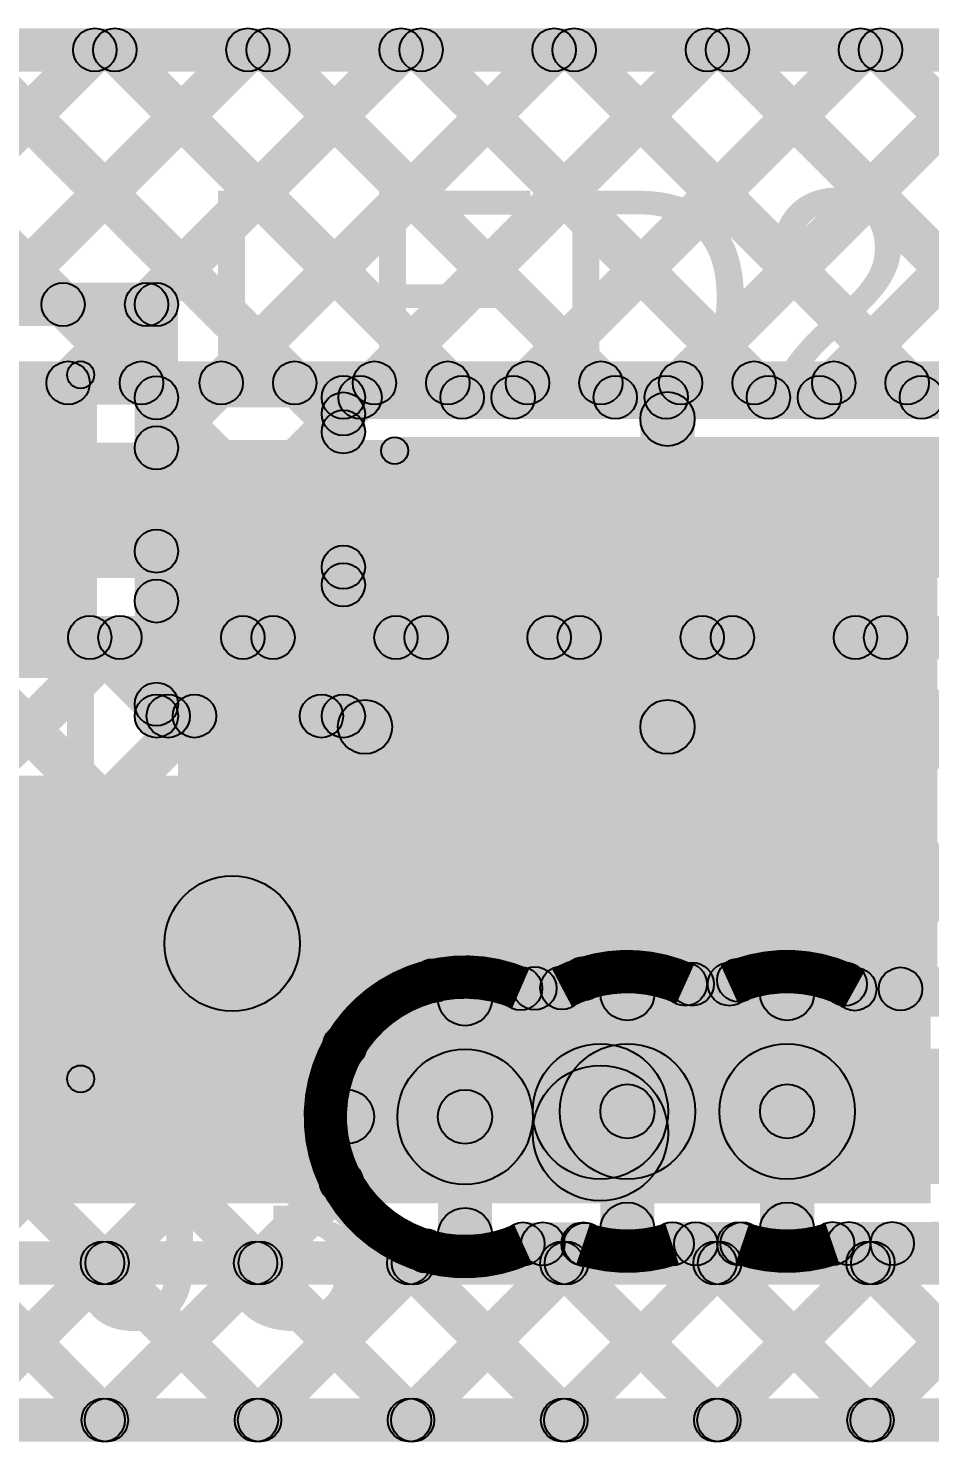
# Model space of a CAD drawing. Header units: millimetres. Extents: x -0.2 to 4.57, y -0.3 to 0.49.
# Drawn here: x 0.1576 to 0.3241, y 0.027 to 0.288 of the extents above; entities that cross this region are included whole.
import ezdxf

# ---------------------------------------------------------------- set-up
doc = ezdxf.new("R2010")
doc.units = ezdxf.units.MM
doc.header["$MEASUREMENT"] = 0
for name, color, linetype in [('BottomLayer', 5, 'Continuous'), ('TopLayer', 1, 'Continuous'), ('TopOverlay', 2, 'Continuous'), ('TopPaste', 8, 'Continuous'), ('TopSolder', 216, 'Continuous'), ('ViaHoleLayer', 16, 'Continuous')]:
    doc.layers.add(name, color=color, linetype=linetype)

# ---------------------------------------------------------------- blocks, each defined once
blk = doc.blocks.new('W_____LED_14')
at = {"layer": 'TopLayer'}
for points in [[(-0.06526, 0.04685), (-0.02195, 0.04685), (-0.02195, -0.04685), (-0.06526, -0.04685)], [(-0.00226, 0.04685), (0.08947, 0.04685), (0.08947, -0.04685), (-0.00226, -0.04685)]]:
    blk.add_hatch(color=1, dxfattribs=at).paths.add_polyline_path(points)
at = {"layer": 'TopOverlay'}
h = blk.add_hatch(color=2, dxfattribs=at)
edge = h.paths.add_edge_path()
edge.add_arc((-0.069, 0.051), 0.0025, 0, 360)
h = blk.add_hatch(color=2, dxfattribs=at)
edge = h.paths.add_edge_path()
edge.add_arc((-0.069, 0.051), 0.0025, 0, 360)
for points in [[(0.094, 0.0535), (0.094, 0.0485), (-0.069, 0.0485), (-0.069, 0.0535)], [(0.134, 0.05301), (0.091, 0.05301), (0.091, -0.05299), (0.134, -0.05299)], [(-0.0715, 0.051), (-0.0665, 0.051), (-0.0665, -0.051), (-0.0715, -0.051)], [(0.094, -0.0485), (0.094, -0.0535), (-0.069, -0.0535), (-0.069, -0.0485)]]:
    blk.add_hatch(color=2, dxfattribs=at).paths.add_polyline_path(points)
h = blk.add_hatch(color=2, dxfattribs=at)
edge = h.paths.add_edge_path()
edge.add_arc((0.094, 0.051), 0.0025, 0, 360)
h = blk.add_hatch(color=2, dxfattribs=at)
edge = h.paths.add_edge_path()
edge.add_arc((-0.069, -0.051), 0.0025, 0, 360)
h = blk.add_hatch(color=2, dxfattribs=at)
edge = h.paths.add_edge_path()
edge.add_arc((-0.069, -0.051), 0.0025, 0, 360)
h = blk.add_hatch(color=2, dxfattribs=at)
edge = h.paths.add_edge_path()
edge.add_arc((0.094, -0.051), 0.0025, 0, 360)
at = {"layer": 'TopPaste'}
for points in [[(-0.06526, 0.04685), (-0.02195, 0.04685), (-0.02195, -0.04685), (-0.06526, -0.04685)], [(-0.00226, 0.04685), (0.08947, 0.04685), (0.08947, -0.04685), (-0.00226, -0.04685)]]:
    blk.add_hatch(color=8, dxfattribs=at).paths.add_polyline_path(points)
at = {"layer": 'TopSolder'}
for points in [[(-0.06926, 0.05085), (-0.01795, 0.05085), (-0.01795, -0.05085), (-0.06926, -0.05085)], [(-0.00626, 0.05085), (0.09347, 0.05085), (0.09347, -0.05085), (-0.00626, -0.05085)]]:
    blk.add_hatch(color=216, dxfattribs=at).paths.add_polyline_path(points)
at = {"layer": 'TopOverlay'}
for centre in [(-0.069, 0.051), (-0.069, 0.051), (0.094, 0.051), (-0.069, -0.051), (-0.069, -0.051), (0.094, -0.051)]:
    blk.add_circle(centre, 0.0025, dxfattribs=at)
blk = doc.blocks.new('SMD_PAD_16')
at = {"layer": 'TopLayer'}
for points in [[(-0.06, 0.03), (-0.02, 0.03), (-0.02, -0.03), (-0.06, -0.03)], [(0.02, 0.03), (0.06, 0.03), (0.06, -0.03), (0.02, -0.03)]]:
    blk.add_hatch(color=1, dxfattribs=at).paths.add_polyline_path(points)
at = {"layer": 'TopOverlay'}
h = blk.add_hatch(color=2, dxfattribs=at)
edge = h.paths.add_edge_path()
edge.add_arc((-0.065, 0.035), 0.0025, 0, 360)
h = blk.add_hatch(color=2, dxfattribs=at)
edge = h.paths.add_edge_path()
edge.add_arc((-0.065, 0.035), 0.0025, 0, 360)
for points in [[(0.065, 0.0375), (0.065, 0.0325), (-0.065, 0.0325), (-0.065, 0.0375)], [(-0.0625, -0.035), (-0.0675, -0.035), (-0.0675, 0.035), (-0.0625, 0.035)], [(0.0675, -0.035), (0.0625, -0.035), (0.0625, 0.035), (0.0675, 0.035)], [(0.065, -0.0325), (0.065, -0.0375), (-0.065, -0.0375), (-0.065, -0.0325)]]:
    blk.add_hatch(color=2, dxfattribs=at).paths.add_polyline_path(points)
h = blk.add_hatch(color=2, dxfattribs=at)
edge = h.paths.add_edge_path()
edge.add_arc((0.065, 0.035), 0.0025, 0, 360)
h = blk.add_hatch(color=2, dxfattribs=at)
edge = h.paths.add_edge_path()
edge.add_arc((0.065, 0.035), 0.0025, 0, 360)
h = blk.add_hatch(color=2, dxfattribs=at)
edge = h.paths.add_edge_path()
edge.add_arc((-0.065, -0.035), 0.0025, 0, 360)
h = blk.add_hatch(color=2, dxfattribs=at)
edge = h.paths.add_edge_path()
edge.add_arc((-0.065, -0.035), 0.0025, 0, 360)
h = blk.add_hatch(color=2, dxfattribs=at)
edge = h.paths.add_edge_path()
edge.add_arc((0.065, -0.035), 0.0025, 0, 360)
h = blk.add_hatch(color=2, dxfattribs=at)
edge = h.paths.add_edge_path()
edge.add_arc((0.065, -0.035), 0.0025, 0, 360)
at = {"layer": 'TopPaste'}
for points in [[(-0.06, 0.03), (-0.02, 0.03), (-0.02, -0.03), (-0.06, -0.03)], [(0.02, 0.03), (0.06, 0.03), (0.06, -0.03), (0.02, -0.03)]]:
    blk.add_hatch(color=8, dxfattribs=at).paths.add_polyline_path(points)
at = {"layer": 'TopSolder'}
for points in [[(-0.064, 0.034), (-0.016, 0.034), (-0.016, -0.034), (-0.064, -0.034)], [(0.016, 0.034), (0.064, 0.034), (0.064, -0.034), (0.016, -0.034)]]:
    blk.add_hatch(color=216, dxfattribs=at).paths.add_polyline_path(points)
at = {"layer": 'TopOverlay'}
for centre in [(-0.065, 0.035), (-0.065, 0.035), (0.065, 0.035), (0.065, 0.035), (-0.065, -0.035), (-0.065, -0.035), (0.065, -0.035), (0.065, -0.035)]:
    blk.add_circle(centre, 0.0025, dxfattribs=at)

msp = doc.modelspace()

# ---------------------------------------------------------------- hatches: boundary and pattern name
at = {"layer": 'BottomLayer'}
for points in [[(0.05826, 0.28), (0.05826, 0.288), (4.48726, 0.288), (4.48726, 0.28)], [(0.11121, 0.21967), (0.10555, 0.22533), (0.16705, 0.28683), (0.17271, 0.28117)], [(0.11418, 0.28117), (0.11984, 0.28683), (0.18134, 0.22533), (0.17568, 0.21967)], [(0.13949, 0.21967), (0.13384, 0.22533), (0.19534, 0.28683), (0.20099, 0.28117)], [(0.14247, 0.28117), (0.14813, 0.28683), (0.20963, 0.22533), (0.20397, 0.21967)], [(0.16778, 0.21967), (0.16212, 0.22533), (0.22362, 0.28683), (0.22928, 0.28117)], [(0.17075, 0.28117), (0.17641, 0.28683), (0.23791, 0.22533), (0.23225, 0.21967)], [(0.19606, 0.21967), (0.1904, 0.22533), (0.2519, 0.28683), (0.25756, 0.28117)], [(0.19904, 0.28117), (0.20469, 0.28683), (0.26619, 0.22533), (0.26054, 0.21967)], [(0.22435, 0.21967), (0.21869, 0.22533), (0.28019, 0.28683), (0.28585, 0.28117)], [(0.22732, 0.28117), (0.23298, 0.28683), (0.29448, 0.22533), (0.28882, 0.21967)], [(0.25263, 0.21967), (0.24697, 0.22533), (0.30847, 0.28683), (0.31413, 0.28117)], [(0.25263, 0.21967), (0.24697, 0.22533), (0.30847, 0.28683), (0.31413, 0.28117)], [(0.25561, 0.28117), (0.26126, 0.28683), (0.32276, 0.22533), (0.31711, 0.21967)], [(0.28091, 0.21967), (0.27526, 0.22533), (0.33676, 0.28683), (0.34241, 0.28117)], [(0.28389, 0.28117), (0.28955, 0.28683), (0.35105, 0.22533), (0.34539, 0.21967)], [(0.3092, 0.21967), (0.30354, 0.22533), (0.36504, 0.28683), (0.3707, 0.28117)], [(0.31217, 0.28117), (0.31783, 0.28683), (0.36654, 0.23812), (0.36088, 0.23246)], [(0.08126, 0.2185), (0.08126, 0.2265), (0.35053, 0.2265), (0.35053, 0.2185)], [(0.08126, 0.1865), (0.08126, 0.2115), (0.36026, 0.2115), (0.36026, 0.1865)], [(0.31131, 0.10865), (0.30566, 0.11431), (0.38703, 0.19568), (0.39269, 0.19002)], [(0.06109, 0.05642), (0.05543, 0.06207), (0.17169, 0.17833), (0.17735, 0.17267)], [(0.06113, 0.02817), (0.05547, 0.03383), (0.19997, 0.17833), (0.20563, 0.17267)], [(0.06113, 0.02817), (0.05547, 0.03383), (0.19997, 0.17833), (0.20563, 0.17267)], [(0.08126, 0.1715), (0.08126, 0.1795), (0.36026, 0.1795), (0.36026, 0.1715)], [(0.08126, 0.17267), (0.08692, 0.17833), (0.23142, 0.03383), (0.22576, 0.02817)], [(0.08941, 0.02817), (0.08376, 0.03383), (0.22826, 0.17833), (0.23391, 0.17267)], [(0.10955, 0.17267), (0.1152, 0.17833), (0.2597, 0.03383), (0.25405, 0.02817)], [(0.1177, 0.02817), (0.11204, 0.03383), (0.25654, 0.17833), (0.2622, 0.17267)], [(0.13783, 0.17267), (0.14349, 0.17833), (0.21887, 0.10295), (0.21321, 0.09729)], [(0.14598, 0.02817), (0.14033, 0.03383), (0.28483, 0.17833), (0.29048, 0.17267)], [(0.16612, 0.17267), (0.17177, 0.17833), (0.23515, 0.11495), (0.2295, 0.10929)], [(0.1944, 0.17267), (0.20006, 0.17833), (0.26304, 0.11535), (0.25738, 0.10969)], [(0.22268, 0.17267), (0.22834, 0.17833), (0.29163, 0.11503), (0.28598, 0.10938)], [(0.25399, 0.10789), (0.24833, 0.11355), (0.31311, 0.17833), (0.31877, 0.17267)], [(0.25097, 0.17267), (0.25663, 0.17833), (0.32153, 0.11342), (0.31587, 0.10777)], [(0.28305, 0.10867), (0.27739, 0.11433), (0.34139, 0.17833), (0.34705, 0.17267)], [(0.27925, 0.17267), (0.28491, 0.17833), (0.34978, 0.11346), (0.34412, 0.1078)], [(0.30754, 0.17267), (0.31319, 0.17833), (0.37803, 0.11349), (0.37237, 0.10784)], [(0.05543, 0.17021), (0.06109, 0.17587), (0.20314, 0.03383), (0.19748, 0.02817)], [(0.05543, 0.14193), (0.06109, 0.14759), (0.17485, 0.03383), (0.16919, 0.02817)], [(0.27894, 0.1075), (0.27894, 0.1155), (0.28709, 0.1155), (0.28709, 0.1075)], [(0.24861, 0.10668), (0.24847, 0.11467), (0.25611, 0.1148), (0.25624, 0.1068)], [(0.31026, 0.10659), (0.31025, 0.11459), (0.41379, 0.11471), (0.4138, 0.10671)], [(0.27326, 0.088), (0.26326, 0.088), (0.26326, 0.10981), (0.27326, 0.10981)], [(0.30276, 0.088), (0.29276, 0.088), (0.29276, 0.10981), (0.30276, 0.10981)], [(0.24326, 0.087), (0.23326, 0.087), (0.23326, 0.10881), (0.24326, 0.10881)], [(0.23847, 0.0745), (0.23805, 0.0995), (0.29755, 0.1005), (0.29797, 0.0755)], [(0.23828, 0.0745), (0.23825, 0.0995), (1.06725, 0.1005), (1.06728, 0.0755)], [(0.26826, 0.0755), (0.26826, 0.1005), (0.29776, 0.1005), (0.29776, 0.0755)], [(0.21645, 0.082), (0.21645, 0.092), (0.23826, 0.092), (0.23826, 0.082)], [(0.24326, 0.06519), (0.23326, 0.06519), (0.23326, 0.087), (0.24326, 0.087)], [(0.27326, 0.06619), (0.26326, 0.06619), (0.26326, 0.088), (0.27326, 0.088)], [(0.30276, 0.06619), (0.29276, 0.06619), (0.29276, 0.088), (0.30276, 0.088)], [(0.17427, 0.02817), (0.16861, 0.03383), (0.21259, 0.07781), (0.21825, 0.07215)], [(0.30613, 0.05958), (0.30612, 0.06758), (1.05661, 0.06849), (1.05662, 0.06049)], [(0.23084, 0.02817), (0.22518, 0.03383), (0.25759, 0.06624), (0.26325, 0.06058)], [(0.24897, 0.05951), (0.24896, 0.06751), (0.26006, 0.06752), (0.26007, 0.05952)], [(0.24981, 0.06069), (0.25547, 0.06634), (0.28799, 0.03383), (0.28233, 0.02817)], [(0.25912, 0.02817), (0.25346, 0.03383), (0.28602, 0.06639), (0.29168, 0.06073)], [(0.27653, 0.05954), (0.27652, 0.06754), (0.28945, 0.06756), (0.28946, 0.05956)], [(0.27806, 0.06072), (0.28372, 0.06638), (0.31627, 0.03383), (0.31062, 0.02817)], [(0.2874, 0.02817), (0.28175, 0.03383), (0.31434, 0.06642), (0.32, 0.06077)], [(0.30631, 0.06076), (0.31197, 0.06641), (0.34456, 0.03383), (0.3389, 0.02817)], [(0.31569, 0.02817), (0.31003, 0.03383), (0.34266, 0.06646), (0.34832, 0.0608)], [(0.20255, 0.02817), (0.19689, 0.03383), (0.22814, 0.06507), (0.23379, 0.05941)], [(0.05826, 0.027), (0.05826, 0.035), (4.48726, 0.035), (4.48726, 0.027)]]:
    msp.add_hatch(color=5, dxfattribs=at).paths.add_polyline_path(points)
h = msp.add_hatch(color=5, dxfattribs=at)
edge = h.paths.add_edge_path()
edge.add_arc((0.16988, 0.284), 0.004, 0, 360)
h = msp.add_hatch(color=5, dxfattribs=at)
edge = h.paths.add_edge_path()
edge.add_arc((0.17358, 0.284), 0.004, 0, 360)
h = msp.add_hatch(color=5, dxfattribs=at)
edge = h.paths.add_edge_path()
edge.add_arc((0.19816, 0.284), 0.004, 0, 360)
h = msp.add_hatch(color=5, dxfattribs=at)
edge = h.paths.add_edge_path()
edge.add_arc((0.20187, 0.284), 0.004, 0, 360)
h = msp.add_hatch(color=5, dxfattribs=at)
edge = h.paths.add_edge_path()
edge.add_arc((0.22645, 0.284), 0.004, 0, 360)
h = msp.add_hatch(color=5, dxfattribs=at)
edge = h.paths.add_edge_path()
edge.add_arc((0.23015, 0.284), 0.004, 0, 360)
h = msp.add_hatch(color=5, dxfattribs=at)
edge = h.paths.add_edge_path()
edge.add_arc((0.25473, 0.284), 0.004, 0, 360)
h = msp.add_hatch(color=5, dxfattribs=at)
edge = h.paths.add_edge_path()
edge.add_arc((0.25843, 0.284), 0.004, 0, 360)
h = msp.add_hatch(color=5, dxfattribs=at)
edge = h.paths.add_edge_path()
edge.add_arc((0.28302, 0.284), 0.004, 0, 360)
h = msp.add_hatch(color=5, dxfattribs=at)
edge = h.paths.add_edge_path()
edge.add_arc((0.28672, 0.284), 0.004, 0, 360)
h = msp.add_hatch(color=5, dxfattribs=at)
edge = h.paths.add_edge_path()
edge.add_arc((0.3113, 0.284), 0.004, 0, 360)
h = msp.add_hatch(color=5, dxfattribs=at)
edge = h.paths.add_edge_path()
edge.add_arc((0.3113, 0.284), 0.004, 0, 360)
h = msp.add_hatch(color=5, dxfattribs=at)
edge = h.paths.add_edge_path()
edge.add_arc((0.315, 0.284), 0.004, 0, 360)
h = msp.add_hatch(color=5, dxfattribs=at)
edge = h.paths.add_edge_path()
edge.add_arc((0.16495, 0.2225), 0.004, 0, 360)
h = msp.add_hatch(color=5, dxfattribs=at)
edge = h.paths.add_edge_path()
edge.add_arc((0.17851, 0.2225), 0.004, 0, 360)
h = msp.add_hatch(color=5, dxfattribs=at)
edge = h.paths.add_edge_path()
edge.add_arc((0.19323, 0.2225), 0.004, 0, 360)
h = msp.add_hatch(color=5, dxfattribs=at)
edge = h.paths.add_edge_path()
edge.add_arc((0.2068, 0.2225), 0.004, 0, 360)
h = msp.add_hatch(color=5, dxfattribs=at)
edge = h.paths.add_edge_path()
edge.add_arc((0.22152, 0.2225), 0.004, 0, 360)
h = msp.add_hatch(color=5, dxfattribs=at)
edge = h.paths.add_edge_path()
edge.add_arc((0.23508, 0.2225), 0.004, 0, 360)
h = msp.add_hatch(color=5, dxfattribs=at)
edge = h.paths.add_edge_path()
edge.add_arc((0.2498, 0.2225), 0.004, 0, 360)
h = msp.add_hatch(color=5, dxfattribs=at)
edge = h.paths.add_edge_path()
edge.add_arc((0.2498, 0.2225), 0.004, 0, 360)
h = msp.add_hatch(color=5, dxfattribs=at)
edge = h.paths.add_edge_path()
edge.add_arc((0.26337, 0.2225), 0.004, 0, 360)
h = msp.add_hatch(color=5, dxfattribs=at)
edge = h.paths.add_edge_path()
edge.add_arc((0.27809, 0.2225), 0.004, 0, 360)
h = msp.add_hatch(color=5, dxfattribs=at)
edge = h.paths.add_edge_path()
edge.add_arc((0.29165, 0.2225), 0.004, 0, 360)
h = msp.add_hatch(color=5, dxfattribs=at)
edge = h.paths.add_edge_path()
edge.add_arc((0.30637, 0.2225), 0.004, 0, 360)
h = msp.add_hatch(color=5, dxfattribs=at)
edge = h.paths.add_edge_path()
edge.add_arc((0.31993, 0.2225), 0.004, 0, 360)
h = msp.add_hatch(color=5, dxfattribs=at)
edge = h.paths.add_edge_path()
edge.add_arc((0.16894, 0.1755), 0.004, 0, 360)
h = msp.add_hatch(color=5, dxfattribs=at)
edge = h.paths.add_edge_path()
edge.add_arc((0.17452, 0.1755), 0.004, 0, 360)
h = msp.add_hatch(color=5, dxfattribs=at)
edge = h.paths.add_edge_path()
edge.add_arc((0.19723, 0.1755), 0.004, 0, 360)
h = msp.add_hatch(color=5, dxfattribs=at)
edge = h.paths.add_edge_path()
edge.add_arc((0.2028, 0.1755), 0.004, 0, 360)
h = msp.add_hatch(color=5, dxfattribs=at)
edge = h.paths.add_edge_path()
edge.add_arc((0.2028, 0.1755), 0.004, 0, 360)
h = msp.add_hatch(color=5, dxfattribs=at)
edge = h.paths.add_edge_path()
edge.add_arc((0.22551, 0.1755), 0.004, 0, 360)
h = msp.add_hatch(color=5, dxfattribs=at)
edge = h.paths.add_edge_path()
edge.add_arc((0.23109, 0.1755), 0.004, 0, 360)
h = msp.add_hatch(color=5, dxfattribs=at)
edge = h.paths.add_edge_path()
edge.add_arc((0.2538, 0.1755), 0.004, 0, 360)
h = msp.add_hatch(color=5, dxfattribs=at)
edge = h.paths.add_edge_path()
edge.add_arc((0.25937, 0.1755), 0.004, 0, 360)
h = msp.add_hatch(color=5, dxfattribs=at)
edge = h.paths.add_edge_path()
edge.add_arc((0.28208, 0.1755), 0.004, 0, 360)
h = msp.add_hatch(color=5, dxfattribs=at)
edge = h.paths.add_edge_path()
edge.add_arc((0.28765, 0.1755), 0.004, 0, 360)
h = msp.add_hatch(color=5, dxfattribs=at)
edge = h.paths.add_edge_path()
edge.add_arc((0.31037, 0.1755), 0.004, 0, 360)
h = msp.add_hatch(color=5, dxfattribs=at)
edge = h.paths.add_edge_path()
edge.add_arc((0.31594, 0.1755), 0.004, 0, 360)
h = msp.add_hatch(color=5, dxfattribs=at)
edge = h.paths.add_edge_path()
edge.add_arc((0.23233, 0.11212), 0.004, 0, 360)
h = msp.add_hatch(color=5, dxfattribs=at)
edge = h.paths.add_edge_path()
edge.add_arc((0.26021, 0.11252), 0.004, 0, 360)
h = msp.add_hatch(color=5, dxfattribs=at)
edge = h.paths.add_edge_path()
edge.add_arc((0.27894, 0.1115), 0.004, 0, 360)
h = msp.add_hatch(color=5, dxfattribs=at)
edge = h.paths.add_edge_path()
edge.add_arc((0.27894, 0.1115), 0.004, 0, 360)
h = msp.add_hatch(color=5, dxfattribs=at)
edge = h.paths.add_edge_path()
edge.add_arc((0.28022, 0.1115), 0.004, 0, 360)
h = msp.add_hatch(color=5, dxfattribs=at)
edge = h.paths.add_edge_path()
edge.add_arc((0.28709, 0.1115), 0.004, 0, 360)
h = msp.add_hatch(color=5, dxfattribs=at)
edge = h.paths.add_edge_path()
edge.add_arc((0.28709, 0.1115), 0.004, 0, 360)
h = msp.add_hatch(color=5, dxfattribs=at)
edge = h.paths.add_edge_path()
edge.add_arc((0.28881, 0.11221), 0.004, 0, 360)
h = msp.add_hatch(color=5, dxfattribs=at)
edge = h.paths.add_edge_path()
edge.add_arc((0.30849, 0.11148), 0.004, 0, 360)
h = msp.add_hatch(color=5, dxfattribs=at)
edge = h.paths.add_edge_path()
edge.add_arc((0.23826, 0.10881), 0.005, 0, 360)
h = msp.add_hatch(color=5, dxfattribs=at)
edge = h.paths.add_edge_path()
edge.add_arc((0.24854, 0.11067), 0.004, 0, 360)
h = msp.add_hatch(color=5, dxfattribs=at)
edge = h.paths.add_edge_path()
edge.add_arc((0.24854, 0.11067), 0.004, 0, 360)
h = msp.add_hatch(color=5, dxfattribs=at)
edge = h.paths.add_edge_path()
edge.add_arc((0.25116, 0.11072), 0.004, 0, 360)
h = msp.add_hatch(color=5, dxfattribs=at)
edge = h.paths.add_edge_path()
edge.add_arc((0.25617, 0.1108), 0.004, 0, 360)
h = msp.add_hatch(color=5, dxfattribs=at)
edge = h.paths.add_edge_path()
edge.add_arc((0.25617, 0.1108), 0.004, 0, 360)
h = msp.add_hatch(color=5, dxfattribs=at)
edge = h.paths.add_edge_path()
edge.add_arc((0.26826, 0.10981), 0.005, 0, 360)
h = msp.add_hatch(color=5, dxfattribs=at)
edge = h.paths.add_edge_path()
edge.add_arc((0.29776, 0.10981), 0.005, 0, 360)
h = msp.add_hatch(color=5, dxfattribs=at)
edge = h.paths.add_edge_path()
edge.add_arc((0.31025, 0.11059), 0.004, 0, 360)
h = msp.add_hatch(color=5, dxfattribs=at)
edge = h.paths.add_edge_path()
edge.add_arc((0.31025, 0.11059), 0.004, 0, 360)
h = msp.add_hatch(color=5, dxfattribs=at)
edge = h.paths.add_edge_path()
edge.add_arc((0.3187, 0.1106), 0.004, 0, 360)
h = msp.add_hatch(color=5, dxfattribs=at)
edge = h.paths.add_edge_path()
edge.add_arc((0.21604, 0.10012), 0.004, 0, 360)
h = msp.add_hatch(color=5, dxfattribs=at)
edge = h.paths.add_edge_path()
edge.add_arc((0.23826, 0.087), 0.0125, 0, 360)
h = msp.add_hatch(color=5, dxfattribs=at)
edge = h.paths.add_edge_path()
edge.add_arc((0.23826, 0.087), 0.0125, 0, 360)
h = msp.add_hatch(color=5, dxfattribs=at)
edge = h.paths.add_edge_path()
edge.add_arc((0.26826, 0.088), 0.0125, 0, 360)
h = msp.add_hatch(color=5, dxfattribs=at)
edge = h.paths.add_edge_path()
edge.add_arc((0.26826, 0.088), 0.01181, 0, 360)
h = msp.add_hatch(color=5, dxfattribs=at)
edge = h.paths.add_edge_path()
edge.add_arc((0.29776, 0.088), 0.0125, 0, 360)
h = msp.add_hatch(color=5, dxfattribs=at)
edge = h.paths.add_edge_path()
edge.add_arc((0.29776, 0.088), 0.0125, 0, 360)
h = msp.add_hatch(color=5, dxfattribs=at)
edge = h.paths.add_edge_path()
edge.add_arc((0.29776, 0.088), 0.01181, 0, 360)
h = msp.add_hatch(color=5, dxfattribs=at)
edge = h.paths.add_edge_path()
edge.add_arc((0.23826, 0.087), 0.01181, 0, 360)
h = msp.add_hatch(color=5, dxfattribs=at)
edge = h.paths.add_edge_path()
edge.add_arc((0.21645, 0.087), 0.005, 0, 360)
h = msp.add_hatch(color=5, dxfattribs=at)
edge = h.paths.add_edge_path()
edge.add_arc((0.23826, 0.087), 0.005, 0, 360)
h = msp.add_hatch(color=5, dxfattribs=at)
edge = h.paths.add_edge_path()
edge.add_arc((0.23826, 0.087), 0.005, 0, 360)
h = msp.add_hatch(color=5, dxfattribs=at)
edge = h.paths.add_edge_path()
edge.add_arc((0.23826, 0.087), 0.005, 0, 360)
h = msp.add_hatch(color=5, dxfattribs=at)
edge = h.paths.add_edge_path()
edge.add_arc((0.26826, 0.088), 0.005, 0, 360)
h = msp.add_hatch(color=5, dxfattribs=at)
edge = h.paths.add_edge_path()
edge.add_arc((0.26826, 0.088), 0.005, 0, 360)
h = msp.add_hatch(color=5, dxfattribs=at)
edge = h.paths.add_edge_path()
edge.add_arc((0.29776, 0.088), 0.005, 0, 360)
h = msp.add_hatch(color=5, dxfattribs=at)
edge = h.paths.add_edge_path()
edge.add_arc((0.29776, 0.088), 0.005, 0, 360)
h = msp.add_hatch(color=5, dxfattribs=at)
edge = h.paths.add_edge_path()
edge.add_arc((0.21542, 0.07498), 0.004, 0, 360)
h = msp.add_hatch(color=5, dxfattribs=at)
edge = h.paths.add_edge_path()
edge.add_arc((0.26826, 0.06619), 0.005, 0, 360)
h = msp.add_hatch(color=5, dxfattribs=at)
edge = h.paths.add_edge_path()
edge.add_arc((0.29776, 0.06619), 0.005, 0, 360)
h = msp.add_hatch(color=5, dxfattribs=at)
edge = h.paths.add_edge_path()
edge.add_arc((0.23826, 0.06519), 0.005, 0, 360)
h = msp.add_hatch(color=5, dxfattribs=at)
edge = h.paths.add_edge_path()
edge.add_arc((0.23097, 0.06224), 0.004, 0, 360)
h = msp.add_hatch(color=5, dxfattribs=at)
edge = h.paths.add_edge_path()
edge.add_arc((0.24897, 0.06351), 0.004, 0, 360)
h = msp.add_hatch(color=5, dxfattribs=at)
edge = h.paths.add_edge_path()
edge.add_arc((0.24897, 0.06351), 0.004, 0, 360)
h = msp.add_hatch(color=5, dxfattribs=at)
edge = h.paths.add_edge_path()
edge.add_arc((0.25264, 0.06352), 0.004, 0, 360)
h = msp.add_hatch(color=5, dxfattribs=at)
edge = h.paths.add_edge_path()
edge.add_arc((0.26006, 0.06352), 0.004, 0, 360)
h = msp.add_hatch(color=5, dxfattribs=at)
edge = h.paths.add_edge_path()
edge.add_arc((0.26006, 0.06352), 0.004, 0, 360)
h = msp.add_hatch(color=5, dxfattribs=at)
edge = h.paths.add_edge_path()
edge.add_arc((0.26042, 0.06341), 0.004, 0, 360)
h = msp.add_hatch(color=5, dxfattribs=at)
edge = h.paths.add_edge_path()
edge.add_arc((0.27652, 0.06354), 0.004, 0, 360)
h = msp.add_hatch(color=5, dxfattribs=at)
edge = h.paths.add_edge_path()
edge.add_arc((0.27652, 0.06354), 0.004, 0, 360)
h = msp.add_hatch(color=5, dxfattribs=at)
edge = h.paths.add_edge_path()
edge.add_arc((0.28089, 0.06355), 0.004, 0, 360)
h = msp.add_hatch(color=5, dxfattribs=at)
edge = h.paths.add_edge_path()
edge.add_arc((0.28885, 0.06356), 0.004, 0, 360)
h = msp.add_hatch(color=5, dxfattribs=at)
edge = h.paths.add_edge_path()
edge.add_arc((0.28946, 0.06356), 0.004, 0, 360)
h = msp.add_hatch(color=5, dxfattribs=at)
edge = h.paths.add_edge_path()
edge.add_arc((0.28946, 0.06356), 0.004, 0, 360)
h = msp.add_hatch(color=5, dxfattribs=at)
edge = h.paths.add_edge_path()
edge.add_arc((0.30613, 0.06358), 0.004, 0, 360)
h = msp.add_hatch(color=5, dxfattribs=at)
edge = h.paths.add_edge_path()
edge.add_arc((0.30613, 0.06358), 0.004, 0, 360)
h = msp.add_hatch(color=5, dxfattribs=at)
edge = h.paths.add_edge_path()
edge.add_arc((0.30914, 0.06358), 0.004, 0, 360)
h = msp.add_hatch(color=5, dxfattribs=at)
edge = h.paths.add_edge_path()
edge.add_arc((0.31717, 0.06359), 0.004, 0, 360)
h = msp.add_hatch(color=5, dxfattribs=at)
edge = h.paths.add_edge_path()
edge.add_arc((0.17144, 0.031), 0.004, 0, 360)
h = msp.add_hatch(color=5, dxfattribs=at)
edge = h.paths.add_edge_path()
edge.add_arc((0.17202, 0.031), 0.004, 0, 360)
h = msp.add_hatch(color=5, dxfattribs=at)
edge = h.paths.add_edge_path()
edge.add_arc((0.19972, 0.031), 0.004, 0, 360)
h = msp.add_hatch(color=5, dxfattribs=at)
edge = h.paths.add_edge_path()
edge.add_arc((0.20031, 0.031), 0.004, 0, 360)
h = msp.add_hatch(color=5, dxfattribs=at)
edge = h.paths.add_edge_path()
edge.add_arc((0.22801, 0.031), 0.004, 0, 360)
h = msp.add_hatch(color=5, dxfattribs=at)
edge = h.paths.add_edge_path()
edge.add_arc((0.22859, 0.031), 0.004, 0, 360)
h = msp.add_hatch(color=5, dxfattribs=at)
edge = h.paths.add_edge_path()
edge.add_arc((0.25629, 0.031), 0.004, 0, 360)
h = msp.add_hatch(color=5, dxfattribs=at)
edge = h.paths.add_edge_path()
edge.add_arc((0.25688, 0.031), 0.004, 0, 360)
h = msp.add_hatch(color=5, dxfattribs=at)
edge = h.paths.add_edge_path()
edge.add_arc((0.28458, 0.031), 0.004, 0, 360)
h = msp.add_hatch(color=5, dxfattribs=at)
edge = h.paths.add_edge_path()
edge.add_arc((0.28516, 0.031), 0.004, 0, 360)
h = msp.add_hatch(color=5, dxfattribs=at)
edge = h.paths.add_edge_path()
edge.add_arc((0.31286, 0.031), 0.004, 0, 360)
h = msp.add_hatch(color=5, dxfattribs=at)
edge = h.paths.add_edge_path()
edge.add_arc((0.31344, 0.031), 0.004, 0, 360)
at = {"layer": 'TopLayer'}
for points in [[(0.05826, 0.28), (0.05826, 0.288), (4.48726, 0.288), (4.48726, 0.28)], [(0.11418, 0.28117), (0.11984, 0.28683), (0.16684, 0.23983), (0.16118, 0.23417)], [(0.12571, 0.23417), (0.12005, 0.23983), (0.16705, 0.28683), (0.17271, 0.28117)], [(0.14247, 0.28117), (0.14813, 0.28683), (0.21862, 0.21633), (0.21297, 0.21067)], [(0.15399, 0.23417), (0.14834, 0.23983), (0.19534, 0.28683), (0.20099, 0.28117)], [(0.17075, 0.28117), (0.17641, 0.28683), (0.24056, 0.22268), (0.2349, 0.21702)], [(0.18228, 0.23417), (0.17662, 0.23983), (0.22362, 0.28683), (0.22928, 0.28117)], [(0.18409, 0.2077), (0.17843, 0.21336), (0.2519, 0.28683), (0.25756, 0.28117)], [(0.19904, 0.28117), (0.20469, 0.28683), (0.26884, 0.22268), (0.26319, 0.21702)], [(0.2217, 0.21702), (0.21604, 0.22268), (0.28019, 0.28683), (0.28585, 0.28117)], [(0.22732, 0.28117), (0.23298, 0.28683), (0.29713, 0.22268), (0.29147, 0.21702)], [(0.24998, 0.21702), (0.24432, 0.22268), (0.30847, 0.28683), (0.31413, 0.28117)], [(0.24998, 0.21702), (0.24432, 0.22268), (0.30847, 0.28683), (0.31413, 0.28117)], [(0.25561, 0.28117), (0.26126, 0.28683), (0.32541, 0.22268), (0.31976, 0.21702)], [(0.27826, 0.21702), (0.27261, 0.22268), (0.33676, 0.28683), (0.34241, 0.28117)], [(0.28389, 0.28117), (0.28955, 0.28683), (0.35655, 0.21983), (0.35089, 0.21417)], [(0.30655, 0.21702), (0.30089, 0.22268), (0.36504, 0.28683), (0.3707, 0.28117)], [(0.31217, 0.28117), (0.31783, 0.28683), (0.38483, 0.21983), (0.37917, 0.21417)], [(0.05826, 0.233), (0.05826, 0.241), (0.18126, 0.241), (0.18126, 0.233)], [(0.18526, 0.161), (0.17726, 0.161), (0.17726, 0.237), (0.18526, 0.237)], [(0.17026, 0.226), (0.06826, 0.226), (0.06826, 0.168), (0.17026, 0.168)], [(0.17843, 0.21692), (0.18409, 0.22258), (0.21862, 0.18805), (0.21297, 0.18239)], [(0.21862, 0.21395), (0.21297, 0.2196), (0.21604, 0.22268), (0.2217, 0.21702)], [(0.21579, 0.21585), (0.21579, 0.22385), (0.33553, 0.22385), (0.33553, 0.21585)], [(0.18409, 0.17942), (0.17843, 0.18507), (0.21297, 0.2196), (0.21862, 0.21395)], [(0.21979, 0.161), (0.21179, 0.161), (0.21179, 0.21985), (0.21979, 0.21985)], [(0.28066, 0.159), (0.27066, 0.159), (0.27066, 0.21585), (0.28066, 0.21585)], [(0.17843, 0.18864), (0.18409, 0.19429), (0.21456, 0.16383), (0.2089, 0.15817)], [(0.19113, 0.15817), (0.18547, 0.16383), (0.21297, 0.19132), (0.21862, 0.18566)], [(0.19113, 0.15817), (0.18547, 0.16383), (0.21297, 0.19132), (0.21862, 0.18566)], [(0.17843, 0.16035), (0.18409, 0.16601), (0.18627, 0.16383), (0.18062, 0.15817)], [(0.18126, 0.157), (0.18126, 0.165), (0.21579, 0.165), (0.21579, 0.157)], [(0.21979, 0.154), (0.21979, 0.164), (0.27566, 0.164), (0.27566, 0.154)], [(0.09526, 0.071), (0.32426, 0.071), (0.32426, 0.15), (0.09526, 0.15)], [(0.13226, 0.1065), (0.13226, 0.1315), (0.19526, 0.1315), (0.19526, 0.1065)], [(0.24326, 0.06519), (0.23326, 0.06519), (0.23326, 0.087), (0.24326, 0.087)], [(0.27576, 0.084), (0.25076, 0.084), (0.25076, 0.088), (0.27576, 0.088)], [(0.27326, 0.06619), (0.26326, 0.06619), (0.26326, 0.088), (0.27326, 0.088)], [(0.30276, 0.06619), (0.29276, 0.06619), (0.29276, 0.088), (0.30276, 0.088)], [(0.08426, 0.056), (0.08426, 0.064), (0.32826, 0.064), (0.32826, 0.056)], [(0.14019, 0.05717), (0.14585, 0.06283), (0.17485, 0.03383), (0.16919, 0.02817)], [(0.14598, 0.02817), (0.14033, 0.03383), (0.16933, 0.06283), (0.17498, 0.05717)], [(0.16848, 0.05717), (0.17414, 0.06283), (0.20314, 0.03383), (0.19748, 0.02817)], [(0.17427, 0.02817), (0.16861, 0.03383), (0.19761, 0.06283), (0.20327, 0.05717)], [(0.19676, 0.05717), (0.20242, 0.06283), (0.23142, 0.03383), (0.22576, 0.02817)], [(0.20255, 0.02817), (0.19689, 0.03383), (0.22589, 0.06283), (0.23155, 0.05717)], [(0.22505, 0.05717), (0.2307, 0.06283), (0.2597, 0.03383), (0.25405, 0.02817)], [(0.23084, 0.02817), (0.22518, 0.03383), (0.25418, 0.06283), (0.25984, 0.05717)], [(0.25333, 0.05717), (0.25899, 0.06283), (0.28799, 0.03383), (0.28233, 0.02817)], [(0.25912, 0.02817), (0.25346, 0.03383), (0.28246, 0.06283), (0.28812, 0.05717)], [(0.28162, 0.05717), (0.28727, 0.06283), (0.31627, 0.03383), (0.31062, 0.02817)], [(0.2874, 0.02817), (0.28175, 0.03383), (0.31075, 0.06283), (0.3164, 0.05717)], [(0.3099, 0.05717), (0.31556, 0.06283), (0.33109, 0.04729), (0.32543, 0.04164)], [(0.31569, 0.02817), (0.31003, 0.03383), (0.32543, 0.04923), (0.33109, 0.04357)], [(0.05826, 0.027), (0.05826, 0.035), (3.27726, 0.035), (3.27726, 0.027)]]:
    msp.add_hatch(color=1, dxfattribs=at).paths.add_polyline_path(points)
h = msp.add_hatch(color=1, dxfattribs=at)
edge = h.paths.add_edge_path()
edge.add_arc((0.16988, 0.284), 0.004, 0, 360)
h = msp.add_hatch(color=1, dxfattribs=at)
edge = h.paths.add_edge_path()
edge.add_arc((0.17358, 0.284), 0.004, 0, 360)
h = msp.add_hatch(color=1, dxfattribs=at)
edge = h.paths.add_edge_path()
edge.add_arc((0.19816, 0.284), 0.004, 0, 360)
h = msp.add_hatch(color=1, dxfattribs=at)
edge = h.paths.add_edge_path()
edge.add_arc((0.20187, 0.284), 0.004, 0, 360)
h = msp.add_hatch(color=1, dxfattribs=at)
edge = h.paths.add_edge_path()
edge.add_arc((0.22645, 0.284), 0.004, 0, 360)
h = msp.add_hatch(color=1, dxfattribs=at)
edge = h.paths.add_edge_path()
edge.add_arc((0.23015, 0.284), 0.004, 0, 360)
h = msp.add_hatch(color=1, dxfattribs=at)
edge = h.paths.add_edge_path()
edge.add_arc((0.25473, 0.284), 0.004, 0, 360)
h = msp.add_hatch(color=1, dxfattribs=at)
edge = h.paths.add_edge_path()
edge.add_arc((0.25843, 0.284), 0.004, 0, 360)
h = msp.add_hatch(color=1, dxfattribs=at)
edge = h.paths.add_edge_path()
edge.add_arc((0.28302, 0.284), 0.004, 0, 360)
h = msp.add_hatch(color=1, dxfattribs=at)
edge = h.paths.add_edge_path()
edge.add_arc((0.28672, 0.284), 0.004, 0, 360)
h = msp.add_hatch(color=1, dxfattribs=at)
edge = h.paths.add_edge_path()
edge.add_arc((0.3113, 0.284), 0.004, 0, 360)
h = msp.add_hatch(color=1, dxfattribs=at)
edge = h.paths.add_edge_path()
edge.add_arc((0.3113, 0.284), 0.004, 0, 360)
h = msp.add_hatch(color=1, dxfattribs=at)
edge = h.paths.add_edge_path()
edge.add_arc((0.315, 0.284), 0.004, 0, 360)
h = msp.add_hatch(color=1, dxfattribs=at)
edge = h.paths.add_edge_path()
edge.add_arc((0.16401, 0.237), 0.004, 0, 360)
h = msp.add_hatch(color=1, dxfattribs=at)
edge = h.paths.add_edge_path()
edge.add_arc((0.17945, 0.237), 0.004, 0, 360)
h = msp.add_hatch(color=1, dxfattribs=at)
edge = h.paths.add_edge_path()
edge.add_arc((0.18126, 0.237), 0.004, 0, 360)
h = msp.add_hatch(color=1, dxfattribs=at)
edge = h.paths.add_edge_path()
edge.add_arc((0.18126, 0.237), 0.004, 0, 360)
h = msp.add_hatch(color=1, dxfattribs=at)
edge = h.paths.add_edge_path()
edge.add_arc((0.18126, 0.21975), 0.004, 0, 360)
h = msp.add_hatch(color=1, dxfattribs=at)
edge = h.paths.add_edge_path()
edge.add_arc((0.21579, 0.21985), 0.004, 0, 360)
h = msp.add_hatch(color=1, dxfattribs=at)
edge = h.paths.add_edge_path()
edge.add_arc((0.21579, 0.21985), 0.004, 0, 360)
h = msp.add_hatch(color=1, dxfattribs=at)
edge = h.paths.add_edge_path()
edge.add_arc((0.21887, 0.21985), 0.004, 0, 360)
h = msp.add_hatch(color=1, dxfattribs=at)
edge = h.paths.add_edge_path()
edge.add_arc((0.21887, 0.21985), 0.004, 0, 360)
h = msp.add_hatch(color=1, dxfattribs=at)
edge = h.paths.add_edge_path()
edge.add_arc((0.23773, 0.21985), 0.004, 0, 360)
h = msp.add_hatch(color=1, dxfattribs=at)
edge = h.paths.add_edge_path()
edge.add_arc((0.24715, 0.21985), 0.004, 0, 360)
h = msp.add_hatch(color=1, dxfattribs=at)
edge = h.paths.add_edge_path()
edge.add_arc((0.24715, 0.21985), 0.004, 0, 360)
h = msp.add_hatch(color=1, dxfattribs=at)
edge = h.paths.add_edge_path()
edge.add_arc((0.26602, 0.21985), 0.004, 0, 360)
h = msp.add_hatch(color=1, dxfattribs=at)
edge = h.paths.add_edge_path()
edge.add_arc((0.27544, 0.21985), 0.004, 0, 360)
h = msp.add_hatch(color=1, dxfattribs=at)
edge = h.paths.add_edge_path()
edge.add_arc((0.2943, 0.21985), 0.004, 0, 360)
h = msp.add_hatch(color=1, dxfattribs=at)
edge = h.paths.add_edge_path()
edge.add_arc((0.30372, 0.21985), 0.004, 0, 360)
h = msp.add_hatch(color=1, dxfattribs=at)
edge = h.paths.add_edge_path()
edge.add_arc((0.32258, 0.21985), 0.004, 0, 360)
h = msp.add_hatch(color=1, dxfattribs=at)
edge = h.paths.add_edge_path()
edge.add_arc((0.21579, 0.21678), 0.004, 0, 360)
h = msp.add_hatch(color=1, dxfattribs=at)
edge = h.paths.add_edge_path()
edge.add_arc((0.21579, 0.21678), 0.004, 0, 360)
h = msp.add_hatch(color=1, dxfattribs=at)
edge = h.paths.add_edge_path()
edge.add_arc((0.27566, 0.21585), 0.005, 0, 360)
h = msp.add_hatch(color=1, dxfattribs=at)
edge = h.paths.add_edge_path()
edge.add_arc((0.21579, 0.2135), 0.004, 0, 360)
h = msp.add_hatch(color=1, dxfattribs=at)
edge = h.paths.add_edge_path()
edge.add_arc((0.18126, 0.21053), 0.004, 0, 360)
h = msp.add_hatch(color=1, dxfattribs=at)
edge = h.paths.add_edge_path()
edge.add_arc((0.18126, 0.19146), 0.004, 0, 360)
h = msp.add_hatch(color=1, dxfattribs=at)
edge = h.paths.add_edge_path()
edge.add_arc((0.21579, 0.18849), 0.004, 0, 360)
h = msp.add_hatch(color=1, dxfattribs=at)
edge = h.paths.add_edge_path()
edge.add_arc((0.21579, 0.18849), 0.004, 0, 360)
h = msp.add_hatch(color=1, dxfattribs=at)
edge = h.paths.add_edge_path()
edge.add_arc((0.21579, 0.18522), 0.004, 0, 360)
h = msp.add_hatch(color=1, dxfattribs=at)
edge = h.paths.add_edge_path()
edge.add_arc((0.18126, 0.18224), 0.004, 0, 360)
h = msp.add_hatch(color=1, dxfattribs=at)
edge = h.paths.add_edge_path()
edge.add_arc((0.18126, 0.16318), 0.004, 0, 360)
h = msp.add_hatch(color=1, dxfattribs=at)
edge = h.paths.add_edge_path()
edge.add_arc((0.18126, 0.161), 0.004, 0, 360)
h = msp.add_hatch(color=1, dxfattribs=at)
edge = h.paths.add_edge_path()
edge.add_arc((0.18126, 0.161), 0.004, 0, 360)
h = msp.add_hatch(color=1, dxfattribs=at)
edge = h.paths.add_edge_path()
edge.add_arc((0.18344, 0.161), 0.004, 0, 360)
h = msp.add_hatch(color=1, dxfattribs=at)
edge = h.paths.add_edge_path()
edge.add_arc((0.1883, 0.161), 0.004, 0, 360)
h = msp.add_hatch(color=1, dxfattribs=at)
edge = h.paths.add_edge_path()
edge.add_arc((0.1883, 0.161), 0.004, 0, 360)
h = msp.add_hatch(color=1, dxfattribs=at)
edge = h.paths.add_edge_path()
edge.add_arc((0.21173, 0.161), 0.004, 0, 360)
h = msp.add_hatch(color=1, dxfattribs=at)
edge = h.paths.add_edge_path()
edge.add_arc((0.21579, 0.161), 0.004, 0, 360)
h = msp.add_hatch(color=1, dxfattribs=at)
edge = h.paths.add_edge_path()
edge.add_arc((0.21579, 0.161), 0.004, 0, 360)
h = msp.add_hatch(color=1, dxfattribs=at)
edge = h.paths.add_edge_path()
edge.add_arc((0.21979, 0.159), 0.005, 0, 360)
h = msp.add_hatch(color=1, dxfattribs=at)
edge = h.paths.add_edge_path()
edge.add_arc((0.27566, 0.159), 0.005, 0, 360)
h = msp.add_hatch(color=1, dxfattribs=at)
edge = h.paths.add_edge_path()
edge.add_arc((0.27566, 0.159), 0.005, 0, 360)
h = msp.add_hatch(color=1, dxfattribs=at)
edge = h.paths.add_edge_path()
edge.add_arc((0.19526, 0.119), 0.0125, 0, 360)
h = msp.add_hatch(color=1, dxfattribs=at)
edge = h.paths.add_edge_path()
edge.add_arc((0.26326, 0.088), 0.0125, 0, 360)
h = msp.add_hatch(color=1, dxfattribs=at)
edge = h.paths.add_edge_path()
edge.add_arc((0.26826, 0.088), 0.01181, 0, 360)
h = msp.add_hatch(color=1, dxfattribs=at)
edge = h.paths.add_edge_path()
edge.add_arc((0.29776, 0.088), 0.01181, 0, 360)
h = msp.add_hatch(color=1, dxfattribs=at)
edge = h.paths.add_edge_path()
edge.add_arc((0.23826, 0.087), 0.01181, 0, 360)
h = msp.add_hatch(color=1, dxfattribs=at)
edge = h.paths.add_edge_path()
edge.add_arc((0.26326, 0.084), 0.0125, 0, 360)
h = msp.add_hatch(color=1, dxfattribs=at)
edge = h.paths.add_edge_path()
edge.add_arc((0.23826, 0.087), 0.005, 0, 360)
h = msp.add_hatch(color=1, dxfattribs=at)
edge = h.paths.add_edge_path()
edge.add_arc((0.26826, 0.088), 0.005, 0, 360)
h = msp.add_hatch(color=1, dxfattribs=at)
edge = h.paths.add_edge_path()
edge.add_arc((0.29776, 0.088), 0.005, 0, 360)
h = msp.add_hatch(color=1, dxfattribs=at)
edge = h.paths.add_edge_path()
edge.add_arc((0.26826, 0.06619), 0.005, 0, 360)
h = msp.add_hatch(color=1, dxfattribs=at)
edge = h.paths.add_edge_path()
edge.add_arc((0.29776, 0.06619), 0.005, 0, 360)
h = msp.add_hatch(color=1, dxfattribs=at)
edge = h.paths.add_edge_path()
edge.add_arc((0.23826, 0.06519), 0.005, 0, 360)
h = msp.add_hatch(color=1, dxfattribs=at)
edge = h.paths.add_edge_path()
edge.add_arc((0.17131, 0.06), 0.004, 0, 360)
h = msp.add_hatch(color=1, dxfattribs=at)
edge = h.paths.add_edge_path()
edge.add_arc((0.17215, 0.06), 0.004, 0, 360)
h = msp.add_hatch(color=1, dxfattribs=at)
edge = h.paths.add_edge_path()
edge.add_arc((0.19959, 0.06), 0.004, 0, 360)
h = msp.add_hatch(color=1, dxfattribs=at)
edge = h.paths.add_edge_path()
edge.add_arc((0.20044, 0.06), 0.004, 0, 360)
h = msp.add_hatch(color=1, dxfattribs=at)
edge = h.paths.add_edge_path()
edge.add_arc((0.22788, 0.06), 0.004, 0, 360)
h = msp.add_hatch(color=1, dxfattribs=at)
edge = h.paths.add_edge_path()
edge.add_arc((0.22872, 0.06), 0.004, 0, 360)
h = msp.add_hatch(color=1, dxfattribs=at)
edge = h.paths.add_edge_path()
edge.add_arc((0.25616, 0.06), 0.004, 0, 360)
h = msp.add_hatch(color=1, dxfattribs=at)
edge = h.paths.add_edge_path()
edge.add_arc((0.25701, 0.06), 0.004, 0, 360)
h = msp.add_hatch(color=1, dxfattribs=at)
edge = h.paths.add_edge_path()
edge.add_arc((0.28444, 0.06), 0.004, 0, 360)
h = msp.add_hatch(color=1, dxfattribs=at)
edge = h.paths.add_edge_path()
edge.add_arc((0.28529, 0.06), 0.004, 0, 360)
h = msp.add_hatch(color=1, dxfattribs=at)
edge = h.paths.add_edge_path()
edge.add_arc((0.31273, 0.06), 0.004, 0, 360)
h = msp.add_hatch(color=1, dxfattribs=at)
edge = h.paths.add_edge_path()
edge.add_arc((0.31358, 0.06), 0.004, 0, 360)
h = msp.add_hatch(color=1, dxfattribs=at)
edge = h.paths.add_edge_path()
edge.add_arc((0.17144, 0.031), 0.004, 0, 360)
h = msp.add_hatch(color=1, dxfattribs=at)
edge = h.paths.add_edge_path()
edge.add_arc((0.17202, 0.031), 0.004, 0, 360)
h = msp.add_hatch(color=1, dxfattribs=at)
edge = h.paths.add_edge_path()
edge.add_arc((0.19972, 0.031), 0.004, 0, 360)
h = msp.add_hatch(color=1, dxfattribs=at)
edge = h.paths.add_edge_path()
edge.add_arc((0.20031, 0.031), 0.004, 0, 360)
h = msp.add_hatch(color=1, dxfattribs=at)
edge = h.paths.add_edge_path()
edge.add_arc((0.22801, 0.031), 0.004, 0, 360)
h = msp.add_hatch(color=1, dxfattribs=at)
edge = h.paths.add_edge_path()
edge.add_arc((0.22859, 0.031), 0.004, 0, 360)
h = msp.add_hatch(color=1, dxfattribs=at)
edge = h.paths.add_edge_path()
edge.add_arc((0.25629, 0.031), 0.004, 0, 360)
h = msp.add_hatch(color=1, dxfattribs=at)
edge = h.paths.add_edge_path()
edge.add_arc((0.25688, 0.031), 0.004, 0, 360)
h = msp.add_hatch(color=1, dxfattribs=at)
edge = h.paths.add_edge_path()
edge.add_arc((0.28458, 0.031), 0.004, 0, 360)
h = msp.add_hatch(color=1, dxfattribs=at)
edge = h.paths.add_edge_path()
edge.add_arc((0.28516, 0.031), 0.004, 0, 360)
h = msp.add_hatch(color=1, dxfattribs=at)
edge = h.paths.add_edge_path()
edge.add_arc((0.31286, 0.031), 0.004, 0, 360)
h = msp.add_hatch(color=1, dxfattribs=at)
edge = h.paths.add_edge_path()
edge.add_arc((0.31344, 0.031), 0.004, 0, 360)
at = {"layer": 'ViaHoleLayer'}
h = msp.add_hatch(color=16, dxfattribs=at)
edge = h.paths.add_edge_path()
edge.add_arc((0.23826, 0.087), 0.00591, 0, 360)
h = msp.add_hatch(color=16, dxfattribs=at)
edge = h.paths.add_edge_path()
edge.add_arc((0.26826, 0.088), 0.00591, 0, 360)
h = msp.add_hatch(color=16, dxfattribs=at)
edge = h.paths.add_edge_path()
edge.add_arc((0.29776, 0.088), 0.00591, 0, 360)

# ---------------------------------------------------------------- linework, layer by layer
at = {"layer": 'BottomLayer', "const_width": 0.008}
for points in [[(0.25617, 0.1108, -0.232529), (0.27894, 0.1115)], [(0.28709, 0.1115, -0.237197), (0.31025, 0.11059)], [(0.24897, 0.06351, -1.539377), (0.24854, 0.11067)], [(0.27652, 0.06354, -0.163695), (0.26006, 0.06352)], [(0.30613, 0.06358, -0.165902), (0.28946, 0.06356)]]:
    msp.add_lwpolyline(points, format="xyb", dxfattribs=at)
at = {"layer": 'BottomLayer'}
for centre, radius in [((0.16988, 0.284), 0.004), ((0.17358, 0.284), 0.004), ((0.19816, 0.284), 0.004), ((0.20187, 0.284), 0.004), ((0.22645, 0.284), 0.004), ((0.23015, 0.284), 0.004), ((0.25473, 0.284), 0.004), ((0.25843, 0.284), 0.004), ((0.28302, 0.284), 0.004), ((0.28672, 0.284), 0.004), ((0.3113, 0.284), 0.004), ((0.3113, 0.284), 0.004), ((0.315, 0.284), 0.004), ((0.16495, 0.2225), 0.004), ((0.17851, 0.2225), 0.004), ((0.19323, 0.2225), 0.004), ((0.2068, 0.2225), 0.004), ((0.22152, 0.2225), 0.004), ((0.23508, 0.2225), 0.004), ((0.2498, 0.2225), 0.004), ((0.2498, 0.2225), 0.004), ((0.26337, 0.2225), 0.004), ((0.27809, 0.2225), 0.004), ((0.29165, 0.2225), 0.004), ((0.30637, 0.2225), 0.004), ((0.31993, 0.2225), 0.004), ((0.16894, 0.1755), 0.004), ((0.17452, 0.1755), 0.004), ((0.19723, 0.1755), 0.004), ((0.2028, 0.1755), 0.004), ((0.2028, 0.1755), 0.004), ((0.22551, 0.1755), 0.004), ((0.23109, 0.1755), 0.004), ((0.2538, 0.1755), 0.004), ((0.25937, 0.1755), 0.004), ((0.28208, 0.1755), 0.004), ((0.28765, 0.1755), 0.004), ((0.31037, 0.1755), 0.004), ((0.31594, 0.1755), 0.004), ((0.23233, 0.11212), 0.004), ((0.26021, 0.11252), 0.004), ((0.27894, 0.1115), 0.004), ((0.27894, 0.1115), 0.004), ((0.28022, 0.1115), 0.004), ((0.28709, 0.1115), 0.004), ((0.28709, 0.1115), 0.004), ((0.28881, 0.11221), 0.004), ((0.30849, 0.11148), 0.004), ((0.23826, 0.10881), 0.005), ((0.24854, 0.11067), 0.004), ((0.24854, 0.11067), 0.004), ((0.25116, 0.11072), 0.004), ((0.25617, 0.1108), 0.004), ((0.25617, 0.1108), 0.004), ((0.26826, 0.10981), 0.005), ((0.29776, 0.10981), 0.005), ((0.31025, 0.11059), 0.004), ((0.31025, 0.11059), 0.004), ((0.3187, 0.1106), 0.004), ((0.21604, 0.10012), 0.004), ((0.23826, 0.087), 0.0125), ((0.23826, 0.087), 0.0125), ((0.26826, 0.088), 0.0125), ((0.29776, 0.088), 0.0125), ((0.29776, 0.088), 0.0125), ((0.21645, 0.087), 0.005), ((0.23826, 0.087), 0.005), ((0.23826, 0.087), 0.005), ((0.23826, 0.087), 0.005), ((0.26826, 0.088), 0.005), ((0.26826, 0.088), 0.005), ((0.29776, 0.088), 0.005), ((0.29776, 0.088), 0.005), ((0.21542, 0.07498), 0.004), ((0.26826, 0.06619), 0.005), ((0.29776, 0.06619), 0.005), ((0.23826, 0.06519), 0.005), ((0.23097, 0.06224), 0.004), ((0.24897, 0.06351), 0.004), ((0.24897, 0.06351), 0.004), ((0.25264, 0.06352), 0.004), ((0.26006, 0.06352), 0.004), ((0.26006, 0.06352), 0.004), ((0.26042, 0.06341), 0.004), ((0.27652, 0.06354), 0.004), ((0.27652, 0.06354), 0.004), ((0.28089, 0.06355), 0.004), ((0.28885, 0.06356), 0.004), ((0.28946, 0.06356), 0.004), ((0.28946, 0.06356), 0.004), ((0.30613, 0.06358), 0.004), ((0.30613, 0.06358), 0.004), ((0.30914, 0.06358), 0.004), ((0.31717, 0.06359), 0.004), ((0.17144, 0.031), 0.004), ((0.17202, 0.031), 0.004), ((0.19972, 0.031), 0.004), ((0.20031, 0.031), 0.004), ((0.22801, 0.031), 0.004), ((0.22859, 0.031), 0.004), ((0.25629, 0.031), 0.004), ((0.25688, 0.031), 0.004), ((0.28458, 0.031), 0.004), ((0.28516, 0.031), 0.004), ((0.31286, 0.031), 0.004), ((0.31344, 0.031), 0.004)]:
    msp.add_circle(centre, radius, dxfattribs=at)
at = {"layer": 'TopLayer'}
for centre, radius in [((0.16988, 0.284), 0.004), ((0.17358, 0.284), 0.004), ((0.19816, 0.284), 0.004), ((0.20187, 0.284), 0.004), ((0.22645, 0.284), 0.004), ((0.23015, 0.284), 0.004), ((0.25473, 0.284), 0.004), ((0.25843, 0.284), 0.004), ((0.28302, 0.284), 0.004), ((0.28672, 0.284), 0.004), ((0.3113, 0.284), 0.004), ((0.3113, 0.284), 0.004), ((0.315, 0.284), 0.004), ((0.16401, 0.237), 0.004), ((0.17945, 0.237), 0.004), ((0.18126, 0.237), 0.004), ((0.18126, 0.237), 0.004), ((0.18126, 0.21975), 0.004), ((0.21579, 0.21985), 0.004), ((0.21579, 0.21985), 0.004), ((0.21887, 0.21985), 0.004), ((0.21887, 0.21985), 0.004), ((0.23773, 0.21985), 0.004), ((0.24715, 0.21985), 0.004), ((0.24715, 0.21985), 0.004), ((0.26602, 0.21985), 0.004), ((0.27544, 0.21985), 0.004), ((0.2943, 0.21985), 0.004), ((0.30372, 0.21985), 0.004), ((0.32258, 0.21985), 0.004), ((0.21579, 0.21678), 0.004), ((0.21579, 0.21678), 0.004), ((0.27566, 0.21585), 0.005), ((0.21579, 0.2135), 0.004), ((0.18126, 0.21053), 0.004), ((0.18126, 0.19146), 0.004), ((0.21579, 0.18849), 0.004), ((0.21579, 0.18849), 0.004), ((0.21579, 0.18522), 0.004), ((0.18126, 0.18224), 0.004), ((0.18126, 0.16318), 0.004), ((0.18126, 0.161), 0.004), ((0.18126, 0.161), 0.004), ((0.18344, 0.161), 0.004), ((0.1883, 0.161), 0.004), ((0.1883, 0.161), 0.004), ((0.21173, 0.161), 0.004), ((0.21579, 0.161), 0.004), ((0.21579, 0.161), 0.004), ((0.21979, 0.159), 0.005), ((0.27566, 0.159), 0.005), ((0.27566, 0.159), 0.005), ((0.19526, 0.119), 0.0125), ((0.26326, 0.088), 0.0125), ((0.26326, 0.084), 0.0125), ((0.23826, 0.087), 0.005), ((0.26826, 0.088), 0.005), ((0.29776, 0.088), 0.005), ((0.26826, 0.06619), 0.005), ((0.29776, 0.06619), 0.005), ((0.23826, 0.06519), 0.005), ((0.17131, 0.06), 0.004), ((0.17215, 0.06), 0.004), ((0.19959, 0.06), 0.004), ((0.20044, 0.06), 0.004), ((0.22788, 0.06), 0.004), ((0.22872, 0.06), 0.004), ((0.25616, 0.06), 0.004), ((0.25701, 0.06), 0.004), ((0.28444, 0.06), 0.004), ((0.28529, 0.06), 0.004), ((0.31273, 0.06), 0.004), ((0.31358, 0.06), 0.004), ((0.17144, 0.031), 0.004), ((0.17202, 0.031), 0.004), ((0.19972, 0.031), 0.004), ((0.20031, 0.031), 0.004), ((0.22801, 0.031), 0.004), ((0.22859, 0.031), 0.004), ((0.25629, 0.031), 0.004), ((0.25688, 0.031), 0.004), ((0.28458, 0.031), 0.004), ((0.28516, 0.031), 0.004), ((0.31286, 0.031), 0.004), ((0.31344, 0.031), 0.004)]:
    msp.add_circle(centre, radius, dxfattribs=at)

# ---------------------------------------------------------------- block references
for name, p, rotation in [('SMD_PAD_16', (0.13226, 0.159), 270), ('W_____LED_14', (0.31926, 0.159), 180)]:
    msp.add_blockref(name, p, dxfattribs=dict(rotation=rotation))

# ---------------------------------------------------------------- texts
at = {"layer": 'TopOverlay'}
for s, p in [('LED2', (0.18826, 0.218)), ('J3', (0.16526, 0.048))]:
    msp.add_text(s, height=0.04, dxfattribs=at).set_placement(p)

doc.saveas('drawing.dxf')
